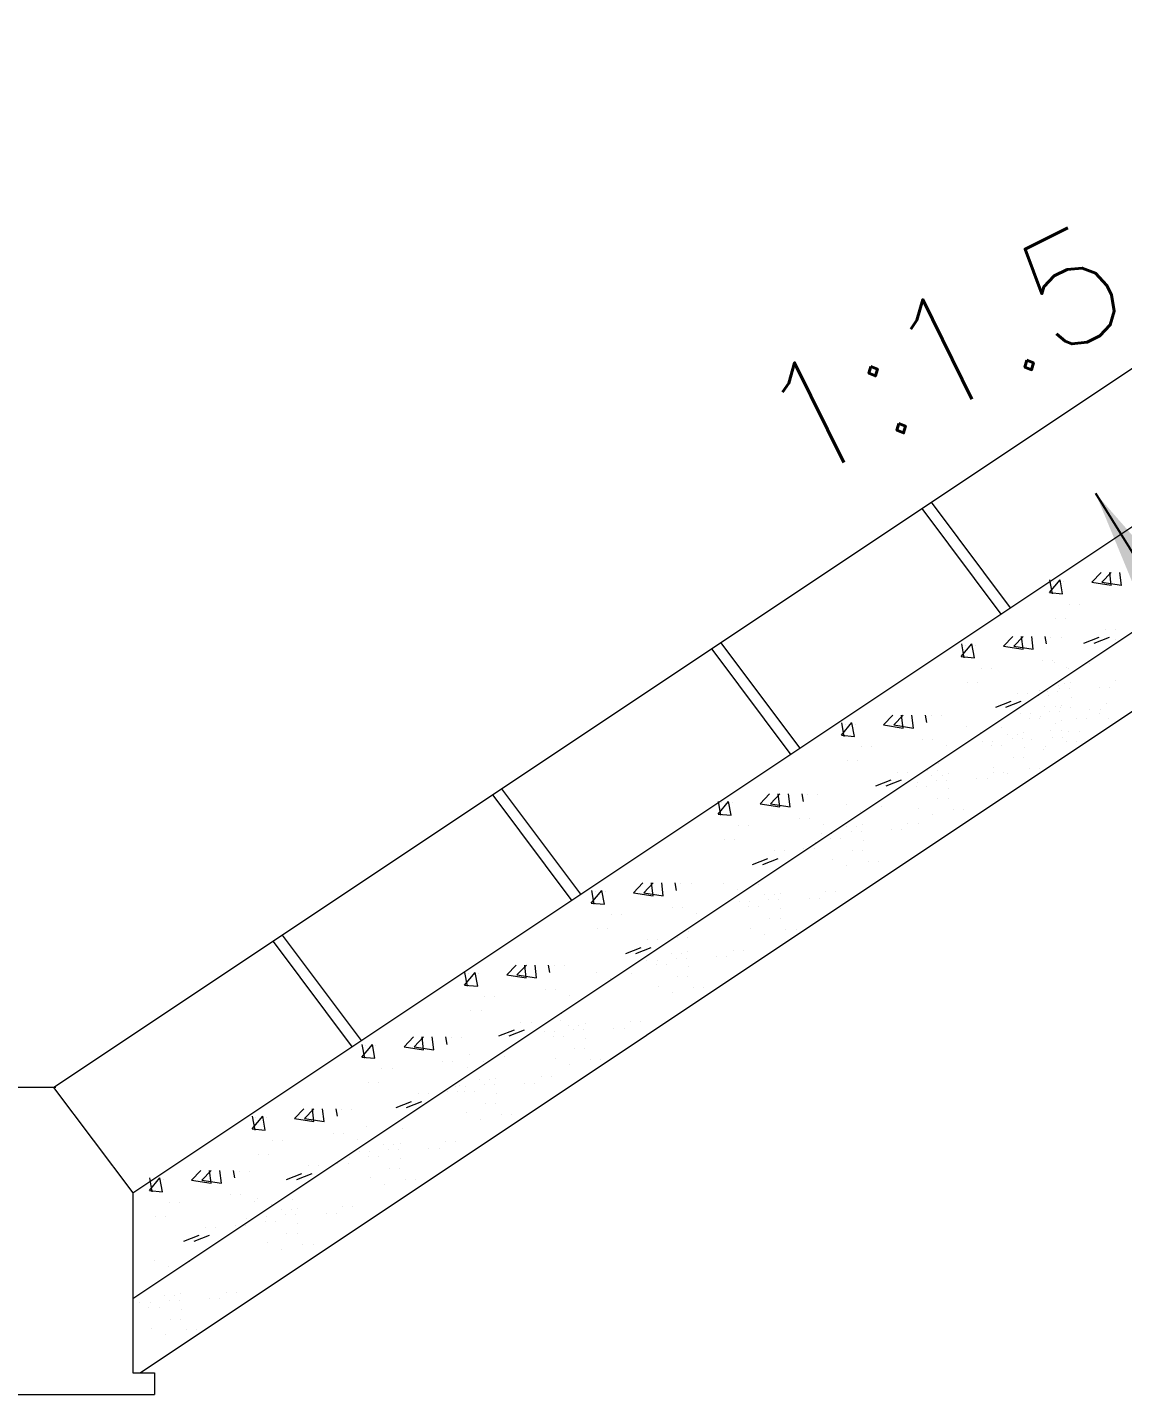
# Model space of a CAD drawing. Extents: x -298162 to 1078160, y -513173 to -216568.
# Drawn here: x 590846 to 593342, y -252429 to -249314 of the extents above; entities that cross this region are included whole.
import ezdxf

# ---------------------------------------------------------------- set-up
doc = ezdxf.new("R2010")
doc.units = 0
doc.header["$MEASUREMENT"] = 0
doc.layers.get('0').update_dxf_attribs({"linetype": 'CONTINUOUS'})
doc.layers.add('LINE', color=7, linetype='CONTINUOUS')
doc.styles.add('SMALL', font='ROMANS.SHX')
doc.styles.get("Standard").update_dxf_attribs({"font": 'times.ttf', "height": 250})
doc.dimstyles.new('3', dxfattribs={"dimtxt": 225, "dimasz": 350, "dimexe": 100, "dimexo": 25, "dimgap": 9, "dimtad": 0, "dimdec": 0, "dimzin": 0, "dimdsep": 46, "dimtxsty": 'Standard', "dimcen": 0, "dimclrt": 256, "dimadec": 0, "dimazin": 0, "dimtfac": 1, "dimtdec": 0, "dimtofl": 0, "dimtmove": 2, "dimatfit": 3, "dimfxl": 1, "dimtolj": 1, "dimtzin": 0, "dimarcsym": 0})

msp = doc.modelspace()

# ---------------------------------------------------------------- linework, layer by layer
at = {"color": 0, "lineweight": 15}
for p, q in [((590906.132, -251728.849), (594527.863, -249314.361)), ((591086.218, -251969.346), (594529.095, -249674.095)), ((591086.218, -252209.716), (594484.96, -249943.888)), ((591102.936, -252378.849), (594490.668, -250120.361)), ((592904.975, -250396.286), (593085.062, -250636.784)), ((592884.143, -250410.175), (593064.23, -250650.672)), ((593271.03, -250578.46), (593292.352, -250556.239)), ((593294.282, -250578.46), (593315.603, -250556.239)), ((593315.49, -250585.368), (593312.101, -250556.239)), ((593338.741, -250585.368), (593335.353, -250556.239)), ((593174.853, -250601.904), (593198.957, -250573.177)), ((593181.478, -250604.533), (593175.697, -250573.192)), ((593183.323, -250576.241), (593183.323, -250576.241)), ((593204.73, -250604.533), (593198.949, -250573.192)), ((593206.575, -250576.241), (593206.575, -250576.241)), ((593271.03, -250578.46), (593315.499, -250585.357)), ((593294.282, -250578.46), (593338.751, -250585.357)), ((593174.853, -250601.904), (593204.739, -250604.519)), ((593220.59, -250628.276), (593220.59, -250628.276)), ((593243.841, -250628.276), (593243.841, -250628.276)), ((593189.087, -250660.102), (593189.087, -250660.102)), ((593212.339, -250660.102), (593212.339, -250660.102)), ((592425.721, -250715.789), (592605.808, -250956.287)), ((593070.199, -250724.132), (593091.52, -250701.911)), ((593093.451, -250724.132), (593114.772, -250701.911)), ((593114.658, -250731.039), (593111.27, -250701.911)), ((593137.91, -250731.039), (593134.521, -250701.911)), ((593168.432, -250718.829), (593165.311, -250701.911)), ((593178.175, -250703.511), (593178.175, -250703.511)), ((593201.427, -250703.511), (593201.427, -250703.511)), ((593253.215, -250716.993), (593288.224, -250703.554)), ((593276.467, -250716.993), (593311.476, -250703.554)), ((593303.13, -250686.024), (593303.13, -250686.024)), ((593324.791, -250708.53), (593324.791, -250708.53)), ((593326.382, -250686.024), (593326.382, -250686.024)), ((592405.709, -250730.774), (592585.796, -250971.271)), ((592974.022, -250747.575), (592998.126, -250718.849)), ((592980.647, -250750.205), (592974.865, -250718.864)), ((592982.492, -250721.912), (592982.492, -250721.912)), ((593003.899, -250750.205), (592998.117, -250718.864)), ((593005.743, -250721.912), (593005.743, -250721.912)), ((593070.199, -250724.132), (593114.668, -250731.028)), ((593093.451, -250724.132), (593137.919, -250731.028)), ((592974.022, -250747.575), (593003.907, -250750.19)), ((593019.758, -250773.948), (593019.758, -250773.948)), ((593043.01, -250773.948), (593043.01, -250773.948)), ((593158.418, -250757.502), (593158.418, -250757.502)), ((593181.669, -250757.502), (593181.669, -250757.502)), ((593186.289, -250760.245), (593186.289, -250760.245)), ((593214.062, -250771.965), (593214.062, -250771.965)), ((593218.682, -250774.707), (593218.682, -250774.707)), ((593266.698, -250763.587), (593266.698, -250763.587)), ((592988.256, -250805.774), (592988.256, -250805.774)), ((593011.508, -250805.774), (593011.508, -250805.774)), ((593222.961, -250806.206), (593222.961, -250806.206)), ((593326.36, -250802.774), (593326.36, -250802.774)), ((593102.299, -250831.695), (593102.299, -250831.695)), ((593125.551, -250831.695), (593125.551, -250831.695)), ((593150.491, -250836.593), (593150.491, -250836.593)), ((593152.922, -250825.483), (593152.922, -250825.483)), ((593169.334, -250827), (593169.334, -250827)), ((593173.742, -250836.593), (593173.742, -250836.593)), ((593185.912, -250809.783), (593185.912, -250809.783)), ((593192.586, -250827), (593192.586, -250827)), ((593195.59, -250812.418), (593195.59, -250812.418)), ((593196.705, -250820.787), (593196.705, -250820.787)), ((593209.163, -250809.783), (593209.163, -250809.783)), ((593219.957, -250820.787), (593219.957, -250820.787)), ((593288.507, -250817.028), (593288.507, -250817.028)), ((593311.759, -250817.028), (593311.759, -250817.028)), ((593052.384, -250862.665), (593087.393, -250849.226)), ((593075.635, -250862.665), (593110.645, -250849.226)), ((593164.591, -250861.892), (593164.591, -250861.892)), ((593187.843, -250861.892), (593187.843, -250861.892)), ((593199.466, -250863.746), (593199.466, -250863.746)), ((593201.641, -250858.314), (593201.641, -250858.314)), ((593222.718, -250863.746), (593222.718, -250863.746)), ((593224.254, -250840.971), (593224.254, -250840.971)), ((593267.186, -250869.136), (593267.186, -250869.136)), ((593290.438, -250869.136), (593290.438, -250869.136)), ((593305.039, -250854.883), (593305.039, -250854.883)), ((592700.853, -250926.904), (592724.957, -250898.177)), ((592707.478, -250929.533), (592701.697, -250898.192)), ((592709.323, -250901.241), (592709.323, -250901.241)), ((592730.73, -250929.533), (592724.949, -250898.192)), ((592732.575, -250901.241), (592732.575, -250901.241)), ((592797.03, -250903.46), (592818.352, -250881.239)), ((592820.282, -250903.46), (592841.603, -250881.239)), ((592841.49, -250910.368), (592838.101, -250881.239)), ((592864.741, -250910.368), (592861.353, -250881.239)), ((592895.263, -250898.157), (592892.142, -250881.239)), ((592905.007, -250882.84), (592905.007, -250882.84)), ((592928.258, -250882.84), (592928.258, -250882.84)), ((593108.35, -250877.592), (593108.35, -250877.592)), ((593129.17, -250888.701), (593129.17, -250888.701)), ((593131.601, -250877.592), (593131.601, -250877.592)), ((593152.422, -250888.701), (593152.422, -250888.701)), ((593155.161, -250884.995), (593155.161, -250884.995)), ((593175.384, -250872.896), (593175.384, -250872.896)), ((593187.553, -250899.457), (593187.553, -250899.457)), ((593198.636, -250872.896), (593198.636, -250872.896)), ((593202.934, -250893.08), (593202.934, -250893.08)), ((593235.57, -250888.337), (593235.57, -250888.337)), ((593258.822, -250888.337), (593258.822, -250888.337)), ((593287.86, -250877.592), (593287.86, -250877.592)), ((593308.681, -250888.701), (593308.681, -250888.701)), ((592700.853, -250926.904), (592730.739, -250929.519)), ((592797.03, -250903.46), (592841.499, -250910.357)), ((592820.282, -250903.46), (592864.751, -250910.357)), ((592985.458, -250905.916), (592985.458, -250905.916)), ((593017.85, -250920.378), (593017.85, -250920.378)), ((593065.867, -250909.259), (593065.867, -250909.259)), ((593078.738, -250924.267), (593078.738, -250924.267)), ((593101.99, -250924.267), (593101.99, -250924.267)), ((593115.788, -250920.69), (593115.788, -250920.69)), ((593178.146, -250915.855), (593178.146, -250915.855)), ((593181.333, -250931.512), (593181.333, -250931.512)), ((593201.398, -250915.855), (593201.398, -250915.855)), ((593204.585, -250931.512), (593204.585, -250931.512)), ((593219.186, -250917.258), (593219.186, -250917.258)), ((593242.438, -250917.258), (593242.438, -250917.258)), ((592746.59, -250953.276), (592746.59, -250953.276)), ((592769.841, -250953.276), (592769.841, -250953.276)), ((592885.249, -250936.831), (592885.249, -250936.831)), ((592908.501, -250936.831), (592908.501, -250936.831)), ((592940.893, -250951.293), (592940.893, -250951.293)), ((593022.497, -250939.967), (593022.497, -250939.967)), ((593043.317, -250951.077), (593043.317, -250951.077)), ((593045.748, -250939.967), (593045.748, -250939.967)), ((593066.569, -250951.077), (593066.569, -250951.077)), ((593089.531, -250935.271), (593089.531, -250935.271)), ((593112.783, -250935.271), (593112.783, -250935.271)), ((593117.081, -250955.455), (593117.081, -250955.455)), ((593133.841, -250937.104), (593133.841, -250937.104)), ((593162.296, -250958.712), (593162.296, -250958.712)), ((593166.233, -250951.566), (593166.233, -250951.566)), ((593214.25, -250940.446), (593214.25, -250940.446)), ((593237.501, -250940.446), (593237.501, -250940.446)), ((592715.087, -250985.102), (592715.087, -250985.102)), ((592738.339, -250985.102), (592738.339, -250985.102)), ((592922.422, -250991.746), (592922.422, -250991.746)), ((593092.293, -250978.23), (593092.293, -250978.23)), ((593115.545, -250978.23), (593115.545, -250978.23)), ((592829.13, -251011.024), (592829.13, -251011.024)), ((592852.382, -251011.024), (592852.382, -251011.024)), ((592896.165, -251006.328), (592896.165, -251006.328)), ((592907.032, -251017.829), (592907.032, -251017.829)), ((592919.417, -251006.328), (592919.417, -251006.328)), ((592930.284, -251017.829), (592930.284, -251017.829)), ((592944.082, -251014.252), (592944.082, -251014.252)), ((593009.628, -251025.074), (593009.628, -251025.074)), ((593032.879, -251025.074), (593032.879, -251025.074)), ((593047.48, -251010.821), (593047.48, -251010.821)), ((593047.988, -250999.479), (593047.988, -250999.479)), ((593070.732, -251010.821), (593070.732, -251010.821)), ((593080.38, -251013.941), (593080.38, -251013.941)), ((593128.396, -251002.821), (593128.396, -251002.821)), ((593151.648, -251002.821), (593151.648, -251002.821)), ((591926.446, -251048.639), (592106.532, -251289.137)), ((592779.215, -251041.993), (592814.224, -251028.554)), ((592802.467, -251041.993), (592837.476, -251028.554)), ((592850.791, -251033.53), (592850.791, -251033.53)), ((592871.611, -251044.639), (592871.611, -251044.639)), ((592874.043, -251033.53), (592874.043, -251033.53)), ((592894.863, -251044.639), (592894.863, -251044.639)), ((592917.826, -251028.834), (592917.826, -251028.834)), ((592941.077, -251028.834), (592941.077, -251028.834)), ((592945.375, -251049.017), (592945.375, -251049.017)), ((591906.434, -251063.624), (592086.521, -251304.121)), ((592419.88, -251106.232), (592443.984, -251077.506)), ((592426.505, -251108.862), (592420.723, -251077.521)), ((592428.35, -251080.569), (592428.35, -251080.569)), ((592449.756, -251108.862), (592443.975, -251077.521)), ((592451.601, -251080.569), (592451.601, -251080.569)), ((592516.057, -251082.789), (592537.378, -251060.567)), ((592516.057, -251082.789), (592560.525, -251089.685)), ((592539.309, -251082.789), (592560.63, -251060.567)), ((592539.309, -251082.789), (592583.777, -251089.685)), ((592560.516, -251089.696), (592557.127, -251060.567)), ((592583.768, -251089.696), (592580.379, -251060.567)), ((592614.29, -251077.485), (592611.169, -251060.567)), ((592624.033, -251062.168), (592624.033, -251062.168)), ((592647.285, -251062.168), (592647.285, -251062.168)), ((592712.289, -251085.245), (592712.289, -251085.245)), ((592792.698, -251088.587), (592792.698, -251088.587)), ((592920.587, -251071.793), (592920.587, -251071.793)), ((592943.839, -251071.793), (592943.839, -251071.793)), ((592419.88, -251106.232), (592449.765, -251108.847)), ((592604.275, -251116.159), (592604.275, -251116.159)), ((592627.527, -251116.159), (592627.527, -251116.159)), ((592744.682, -251099.707), (592744.682, -251099.707)), ((592876.282, -251093.041), (592876.282, -251093.041)), ((592908.674, -251107.504), (592908.674, -251107.504)), ((592956.691, -251096.384), (592956.691, -251096.384)), ((592979.942, -251096.384), (592979.942, -251096.384)), ((592465.616, -251132.605), (592465.616, -251132.605)), ((592488.868, -251132.605), (592488.868, -251132.605)), ((592655.67, -251150.483), (592655.67, -251150.483)), ((592659.92, -251130.621), (592659.92, -251130.621)), ((592678.922, -251150.483), (592678.922, -251150.483)), ((592711.912, -251134.783), (592711.912, -251134.783)), ((592722.705, -251145.787), (592722.705, -251145.787)), ((592735.163, -251134.783), (592735.163, -251134.783)), ((592745.957, -251145.787), (592745.957, -251145.787)), ((592748.961, -251131.206), (592748.961, -251131.206)), ((592814.507, -251142.028), (592814.507, -251142.028)), ((592837.759, -251142.028), (592837.759, -251142.028)), ((592852.36, -251127.774), (592852.36, -251127.774)), ((592875.612, -251127.774), (592875.612, -251127.774)), ((592434.114, -251164.43), (592434.114, -251164.43)), ((592457.366, -251164.43), (592457.366, -251164.43)), ((592641.448, -251171.075), (592641.448, -251171.075)), ((592676.491, -251161.593), (592676.491, -251161.593)), ((592699.742, -251161.593), (592699.742, -251161.593)), ((592750.254, -251165.971), (592750.254, -251165.971)), ((592498.242, -251221.322), (592533.251, -251207.883)), ((592521.493, -251221.322), (592556.503, -251207.883)), ((592548.157, -251190.352), (592548.157, -251190.352)), ((592571.409, -251190.352), (592571.409, -251190.352)), ((592615.192, -251185.656), (592615.192, -251185.656)), ((592638.444, -251185.656), (592638.444, -251185.656)), ((592681.161, -251209.995), (592681.161, -251209.995)), ((592725.466, -251188.746), (592725.466, -251188.746)), ((592748.718, -251188.746), (592748.718, -251188.746)), ((592761.57, -251213.337), (592761.57, -251213.337)), ((592784.822, -251213.337), (592784.822, -251213.337)), ((592713.553, -251224.457), (592713.553, -251224.457)), ((592227.279, -251285.508), (592248.6, -251263.287)), ((592250.531, -251285.508), (592271.852, -251263.287)), ((592271.738, -251292.415), (592268.349, -251263.287)), ((592294.99, -251292.415), (592291.601, -251263.287)), ((592325.511, -251280.205), (592322.391, -251263.287)), ((592335.255, -251264.887), (592335.255, -251264.887)), ((592358.507, -251264.887), (592358.507, -251264.887)), ((592431.316, -251264.573), (592431.316, -251264.573)), ((592511.725, -251267.916), (592511.725, -251267.916)), ((592131.101, -251308.951), (592155.206, -251280.225)), ((592137.726, -251311.581), (592131.945, -251280.24)), ((592139.571, -251283.288), (592139.571, -251283.288)), ((592160.978, -251311.581), (592155.197, -251280.24)), ((592162.823, -251283.288), (592162.823, -251283.288)), ((592227.279, -251285.508), (592271.747, -251292.404)), ((592250.531, -251285.508), (592294.999, -251292.404)), ((592463.708, -251279.035), (592463.708, -251279.035)), ((592468.354, -251306.421), (592468.354, -251306.421)), ((592491.606, -251306.421), (592491.606, -251306.421)), ((592524.596, -251290.721), (592524.596, -251290.721)), ((592535.389, -251301.725), (592535.389, -251301.725)), ((592547.848, -251290.721), (592547.848, -251290.721)), ((592558.641, -251301.725), (592558.641, -251301.725)), ((592561.646, -251287.143), (592561.646, -251287.143)), ((592627.191, -251297.965), (592627.191, -251297.965)), ((592650.443, -251297.965), (592650.443, -251297.965)), ((592665.044, -251283.712), (592665.044, -251283.712)), ((592688.296, -251283.712), (592688.296, -251283.712)), ((592131.101, -251308.951), (592160.987, -251311.566)), ((592176.838, -251335.324), (592176.838, -251335.324)), ((592200.09, -251335.324), (592200.09, -251335.324)), ((592315.497, -251318.878), (592315.497, -251318.878)), ((592338.749, -251318.878), (592338.749, -251318.878)), ((592371.141, -251333.341), (592371.141, -251333.341)), ((592489.175, -251317.53), (592489.175, -251317.53)), ((592512.427, -251317.53), (592512.427, -251317.53)), ((592562.939, -251321.909), (592562.939, -251321.909)), ((592145.336, -251367.15), (592145.336, -251367.15)), ((592168.588, -251367.15), (592168.588, -251367.15)), ((592493.846, -251365.933), (592493.846, -251365.933)), ((592538.151, -251344.684), (592538.151, -251344.684)), ((592561.402, -251344.684), (592561.402, -251344.684)), ((592574.254, -251369.275), (592574.254, -251369.275)), ((592597.506, -251369.275), (592597.506, -251369.275)), ((591406.501, -251396.913), (591586.588, -251637.41)), ((591426.513, -251381.928), (591606.6, -251622.425)), ((592259.379, -251393.072), (592259.379, -251393.072)), ((592282.631, -251393.072), (592282.631, -251393.072)), ((592326.414, -251388.376), (592326.414, -251388.376)), ((592349.665, -251388.376), (592349.665, -251388.376)), ((592352.67, -251373.794), (592352.67, -251373.794)), ((592526.238, -251380.395), (592526.238, -251380.395)), ((592209.463, -251424.041), (592244.473, -251410.602)), ((592232.715, -251424.041), (592267.724, -251410.602)), ((592313.866, -251423.268), (592313.866, -251423.268)), ((592337.118, -251423.268), (592337.118, -251423.268)), ((592350.916, -251419.69), (592350.916, -251419.69)), ((592416.461, -251430.512), (592416.461, -251430.512)), ((592439.713, -251430.512), (592439.713, -251430.512)), ((592454.314, -251416.259), (592454.314, -251416.259)), ((592477.566, -251416.259), (592477.566, -251416.259)), ((591938.501, -251472.633), (591959.822, -251450.412)), ((591961.752, -251472.633), (591983.073, -251450.412)), ((591982.96, -251479.541), (591979.571, -251450.412)), ((592006.211, -251479.541), (592002.823, -251450.412)), ((592036.733, -251467.33), (592033.612, -251450.412)), ((592046.477, -251452.013), (592046.477, -251452.013)), ((592069.728, -251452.013), (592069.728, -251452.013)), ((592257.625, -251438.968), (592257.625, -251438.968)), ((592278.445, -251450.077), (592278.445, -251450.077)), ((592280.876, -251438.968), (592280.876, -251438.968)), ((592301.697, -251450.077), (592301.697, -251450.077)), ((592324.659, -251434.272), (592324.659, -251434.272)), ((592347.911, -251434.272), (592347.911, -251434.272)), ((592352.209, -251454.456), (592352.209, -251454.456)), ((591842.323, -251496.077), (591866.428, -251467.35)), ((591848.948, -251498.706), (591843.167, -251467.365)), ((591850.793, -251470.414), (591850.793, -251470.414)), ((591872.2, -251498.706), (591866.419, -251467.365)), ((591874.045, -251470.414), (591874.045, -251470.414)), ((591938.501, -251472.633), (591982.969, -251479.53)), ((591961.752, -251472.633), (592006.221, -251479.53)), ((592142.538, -251467.292), (592142.538, -251467.292)), ((592174.93, -251481.755), (592174.93, -251481.755)), ((592222.946, -251470.635), (592222.946, -251470.635)), ((592327.421, -251477.231), (592327.421, -251477.231)), ((592350.672, -251477.231), (592350.672, -251477.231)), ((591842.323, -251496.077), (591872.209, -251498.691)), ((591888.06, -251522.449), (591888.06, -251522.449)), ((591911.311, -251522.449), (591911.311, -251522.449)), ((592026.719, -251506.004), (592026.719, -251506.004)), ((592049.971, -251506.004), (592049.971, -251506.004)), ((592082.363, -251520.466), (592082.363, -251520.466)), ((592283.116, -251498.48), (592283.116, -251498.48)), ((592315.508, -251512.942), (592315.508, -251512.942)), ((592363.524, -251501.822), (592363.524, -251501.822)), ((592386.776, -251501.822), (592386.776, -251501.822)), ((591856.557, -251554.275), (591856.557, -251554.275)), ((591879.809, -251554.275), (591879.809, -251554.275)), ((591970.601, -251580.197), (591970.601, -251580.197)), ((591993.852, -251580.197), (591993.852, -251580.197)), ((592037.635, -251575.501), (592037.635, -251575.501)), ((592060.887, -251575.501), (592060.887, -251575.501)), ((592063.892, -251560.919), (592063.892, -251560.919)), ((592079.721, -251587.002), (592079.721, -251587.002)), ((592102.973, -251587.002), (592102.973, -251587.002)), ((592116.771, -251583.425), (592116.771, -251583.425)), ((592220.17, -251579.993), (592220.17, -251579.993)), ((592243.421, -251579.993), (592243.421, -251579.993)), ((591704.356, -251636.368), (591725.677, -251614.147)), ((591727.608, -251636.368), (591748.929, -251614.147)), ((591748.815, -251643.275), (591745.426, -251614.147)), ((591772.067, -251643.275), (591768.678, -251614.147)), ((591802.589, -251631.065), (591799.468, -251614.147)), ((591812.332, -251615.747), (591812.332, -251615.747)), ((591835.584, -251615.747), (591835.584, -251615.747)), ((591920.685, -251611.166), (591955.694, -251597.727)), ((591943.937, -251611.166), (591978.946, -251597.727)), ((592023.48, -251602.703), (592023.48, -251602.703)), ((592044.3, -251613.812), (592044.3, -251613.812)), ((592046.732, -251602.703), (592046.732, -251602.703)), ((592067.552, -251613.812), (592067.552, -251613.812)), ((592090.515, -251598.007), (592090.515, -251598.007)), ((592113.767, -251598.007), (592113.767, -251598.007)), ((592118.064, -251618.19), (592118.064, -251618.19)), ((592182.317, -251594.247), (592182.317, -251594.247)), ((592205.569, -251594.247), (592205.569, -251594.247)), ((591608.179, -251659.811), (591632.283, -251631.085)), ((591614.804, -251662.441), (591609.022, -251631.1)), ((591616.649, -251634.148), (591616.649, -251634.148)), ((591638.055, -251662.441), (591632.274, -251631.1)), ((591639.9, -251634.148), (591639.9, -251634.148)), ((591704.356, -251636.368), (591748.824, -251643.264)), ((591727.608, -251636.368), (591772.076, -251643.264)), ((592093.276, -251640.966), (592093.276, -251640.966)), ((592116.528, -251640.966), (592116.528, -251640.966)), ((591608.179, -251659.811), (591638.064, -251662.426)), ((591792.575, -251669.738), (591792.575, -251669.738)), ((591815.826, -251669.738), (591815.826, -251669.738)), ((591853.759, -251654.417), (591853.759, -251654.417)), ((591886.152, -251668.88), (591886.152, -251668.88)), ((591934.168, -251657.76), (591934.168, -251657.76)), ((592048.971, -251662.214), (592048.971, -251662.214)), ((592081.363, -251676.677), (592081.363, -251676.677)), ((592129.38, -251665.557), (592129.38, -251665.557)), ((592152.632, -251665.557), (592152.632, -251665.557)), ((591653.915, -251686.184), (591653.915, -251686.184)), ((591677.167, -251686.184), (591677.167, -251686.184)), ((591848.219, -251684.201), (591848.219, -251684.201)), ((591876.796, -251711.753), (591876.796, -251711.753)), ((591900.048, -251711.753), (591900.048, -251711.753)), ((591913.846, -251708.175), (591913.846, -251708.175)), ((592017.244, -251704.744), (592017.244, -251704.744)), ((592040.496, -251704.744), (592040.496, -251704.744)), ((590911.012, -251728.849), (590779.107, -251728.849)), ((590906.132, -251728.849), (591086.218, -251969.346)), ((591622.413, -251718.01), (591622.413, -251718.01)), ((591645.665, -251718.01), (591645.665, -251718.01)), ((591736.456, -251743.932), (591736.456, -251743.932)), ((591759.708, -251743.932), (591759.708, -251743.932)), ((591803.491, -251739.236), (591803.491, -251739.236)), ((591820.555, -251727.453), (591820.555, -251727.453)), ((591826.743, -251739.236), (591826.743, -251739.236)), ((591829.747, -251724.654), (591829.747, -251724.654)), ((591841.375, -251738.562), (591841.375, -251738.562)), ((591843.807, -251727.453), (591843.807, -251727.453)), ((591864.627, -251738.562), (591864.627, -251738.562)), ((591887.59, -251722.757), (591887.59, -251722.757)), ((591910.841, -251722.757), (591910.841, -251722.757)), ((591915.139, -251742.941), (591915.139, -251742.941)), ((591979.391, -251718.997), (591979.391, -251718.997)), ((592002.643, -251718.997), (592002.643, -251718.997)), ((591686.541, -251774.901), (591721.55, -251761.462)), ((591709.792, -251774.901), (591744.802, -251761.462)), ((591890.351, -251765.716), (591890.351, -251765.716)), ((591913.603, -251765.716), (591913.603, -251765.716)), ((591358.424, -251823.546), (591382.529, -251794.82)), ((591365.049, -251826.176), (591359.268, -251794.834)), ((591366.894, -251797.883), (591366.894, -251797.883)), ((591388.301, -251826.176), (591382.52, -251794.834)), ((591390.146, -251797.883), (591390.146, -251797.883)), ((591454.602, -251800.103), (591475.923, -251777.881)), ((591454.602, -251800.103), (591499.07, -251806.999)), ((591477.854, -251800.103), (591499.175, -251777.881)), ((591477.854, -251800.103), (591522.322, -251806.999)), ((591499.061, -251807.01), (591495.672, -251777.881)), ((591522.313, -251807.01), (591518.924, -251777.881)), ((591552.834, -251794.799), (591549.714, -251777.881)), ((591562.578, -251779.482), (591562.578, -251779.482)), ((591585.83, -251779.482), (591585.83, -251779.482)), ((591846.046, -251786.965), (591846.046, -251786.965)), ((591878.438, -251801.427), (591878.438, -251801.427)), ((591926.455, -251790.307), (591926.455, -251790.307)), ((591949.706, -251790.307), (591949.706, -251790.307)), ((591358.424, -251823.546), (591388.31, -251826.161)), ((591542.82, -251833.473), (591542.82, -251833.473)), ((591566.072, -251833.473), (591566.072, -251833.473)), ((591619.615, -251818.152), (591619.615, -251818.152)), ((591652.007, -251832.615), (591652.007, -251832.615)), ((591700.024, -251821.495), (591700.024, -251821.495)), ((591404.161, -251849.918), (591404.161, -251849.918)), ((591427.413, -251849.918), (591427.413, -251849.918)), ((591598.464, -251847.935), (591598.464, -251847.935)), ((591658.261, -251859.894), (591658.261, -251859.894)), ((591681.513, -251859.894), (591681.513, -251859.894)), ((591695.311, -251856.316), (591695.311, -251856.316)), ((591760.857, -251867.138), (591760.857, -251867.138)), ((591784.108, -251867.138), (591784.108, -251867.138)), ((591798.71, -251852.885), (591798.71, -251852.885)), ((591821.961, -251852.885), (591821.961, -251852.885)), ((591372.659, -251881.744), (591372.659, -251881.744)), ((591395.911, -251881.744), (591395.911, -251881.744)), ((591579.993, -251888.389), (591579.993, -251888.389)), ((591602.02, -251875.594), (591602.02, -251875.594)), ((591622.84, -251886.703), (591622.84, -251886.703)), ((591625.272, -251875.594), (591625.272, -251875.594)), ((591646.092, -251886.703), (591646.092, -251886.703)), ((591669.055, -251870.898), (591669.055, -251870.898)), ((591692.307, -251870.898), (591692.307, -251870.898)), ((591696.604, -251891.082), (591696.604, -251891.082)), ((591220.457, -251940.447), (591241.778, -251918.225)), ((591243.709, -251940.447), (591265.03, -251918.225)), ((591264.916, -251947.354), (591261.528, -251918.225)), ((591288.168, -251947.354), (591284.779, -251918.225)), ((591318.69, -251935.143), (591315.569, -251918.225)), ((591328.433, -251919.826), (591328.433, -251919.826)), ((591351.685, -251919.826), (591351.685, -251919.826)), ((591436.786, -251938.636), (591471.796, -251925.197)), ((591460.038, -251938.636), (591495.047, -251925.197)), ((591486.702, -251907.666), (591486.702, -251907.666)), ((591509.954, -251907.666), (591509.954, -251907.666)), ((591553.737, -251902.97), (591553.737, -251902.97)), ((591576.989, -251902.97), (591576.989, -251902.97)), ((591671.816, -251913.857), (591671.816, -251913.857)), ((591695.068, -251913.857), (591695.068, -251913.857)), ((591124.28, -251963.89), (591148.384, -251935.163)), ((591130.905, -251966.52), (591125.124, -251935.178)), ((591132.75, -251938.227), (591132.75, -251938.227)), ((591154.157, -251966.52), (591148.375, -251935.178)), ((591156.002, -251938.227), (591156.002, -251938.227)), ((591220.457, -251940.447), (591264.926, -251947.343)), ((591243.709, -251940.447), (591288.177, -251947.343)), ((591627.511, -251935.106), (591627.511, -251935.106)), ((591659.903, -251949.568), (591659.903, -251949.568)), ((591707.92, -251938.448), (591707.92, -251938.448)), ((591731.172, -251938.448), (591731.172, -251938.448)), ((591086.218, -251969.346), (591086.218, -252378.849)), ((591124.28, -251963.89), (591154.166, -251966.505)), ((591170.016, -251990.262), (591170.016, -251990.262)), ((591193.268, -251990.262), (591193.268, -251990.262)), ((591308.676, -251973.817), (591308.676, -251973.817)), ((591331.927, -251973.817), (591331.927, -251973.817)), ((591364.32, -251988.279), (591364.32, -251988.279)), ((591369.861, -251981.887), (591369.861, -251981.887)), ((591450.27, -251985.229), (591450.27, -251985.229)), ((591138.514, -252022.088), (591138.514, -252022.088)), ((591161.766, -252022.088), (591161.766, -252022.088)), ((591367.875, -252023.735), (591367.875, -252023.735)), ((591391.127, -252023.735), (591391.127, -252023.735)), ((591402.253, -251996.349), (591402.253, -251996.349)), ((591424.117, -252008.034), (591424.117, -252008.034)), ((591434.91, -252019.039), (591434.91, -252019.039)), ((591447.369, -252008.034), (591447.369, -252008.034)), ((591458.162, -252019.039), (591458.162, -252019.039)), ((591461.166, -252004.457), (591461.166, -252004.457)), ((591526.712, -252015.279), (591526.712, -252015.279)), ((591549.964, -252015.279), (591549.964, -252015.279)), ((591564.565, -252001.025), (591564.565, -252001.025)), ((591587.817, -252001.025), (591587.817, -252001.025)), ((591252.557, -252048.01), (591252.557, -252048.01)), ((591275.809, -252048.01), (591275.809, -252048.01)), ((591319.592, -252043.314), (591319.592, -252043.314)), ((591342.844, -252043.314), (591342.844, -252043.314)), ((591345.848, -252028.732), (591345.848, -252028.732)), ((591388.696, -252034.844), (591388.696, -252034.844)), ((591411.948, -252034.844), (591411.948, -252034.844)), ((591462.459, -252039.222), (591462.459, -252039.222)), ((591202.642, -252078.98), (591237.651, -252065.541)), ((591225.894, -252078.98), (591260.903, -252065.541)), ((591393.366, -252083.246), (591393.366, -252083.246)), ((591437.671, -252061.997), (591437.671, -252061.997)), ((591460.923, -252061.997), (591460.923, -252061.997)), ((591473.775, -252086.589), (591473.775, -252086.589)), ((591497.027, -252086.589), (591497.027, -252086.589)), ((591425.759, -252097.709), (591425.759, -252097.709)), ((591135.716, -252122.231), (591135.716, -252122.231)), ((591168.108, -252136.693), (591168.108, -252136.693)), ((591216.125, -252125.573), (591216.125, -252125.573)), ((591158.753, -252202.957), (591158.753, -252202.957)), ((591182.005, -252202.957), (591182.005, -252202.957)), ((591195.802, -252199.379), (591195.802, -252199.379)), ((591261.348, -252210.201), (591261.348, -252210.201)), ((591284.6, -252210.201), (591284.6, -252210.201)), ((591299.201, -252195.948), (591299.201, -252195.948)), ((591322.453, -252195.948), (591322.453, -252195.948)), ((591102.511, -252218.657), (591102.511, -252218.657)), ((591123.332, -252229.766), (591123.332, -252229.766)), ((591125.763, -252218.657), (591125.763, -252218.657)), ((591146.584, -252229.766), (591146.584, -252229.766)), ((591169.546, -252213.961), (591169.546, -252213.961)), ((591192.798, -252213.961), (591192.798, -252213.961)), ((591197.096, -252234.145), (591197.096, -252234.145)), ((591172.308, -252256.92), (591172.308, -252256.92)), ((591195.559, -252256.92), (591195.559, -252256.92)), ((591128.002, -252278.169), (591128.002, -252278.169)), ((591160.395, -252292.631), (591160.395, -252292.631)), ((591208.411, -252281.511), (591208.411, -252281.511)), ((591231.663, -252281.511), (591231.663, -252281.511)), ((591086.218, -252378.849), (591136.218, -252378.849)), ((591136.218, -252378.849), (591136.218, -252428.849)), ((590736.218, -252428.849), (591136.218, -252428.849))]:
    msp.add_line(p, q, dxfattribs=at)

# ---------------------------------------------------------------- texts
at = {"layer": 'LINE', "color": 0, "style": 'SMALL'}
msp.add_text('1:1.5', height=253, rotation=26.256877, dxfattribs=at).set_placement((592599.249, -250357.98))

# ---------------------------------------------------------------- leaders
at = {"color": 0, "lineweight": 15}
msp.add_leader([(593279.869, -250375.71), (594453.806, -252269.328), (594858.806, -252269.328)], dimstyle='3', override={"dimclrd": 7, "dimclre": 7, "dimlwe": 15}, dxfattribs=at)

doc.saveas('drawing.dxf')
